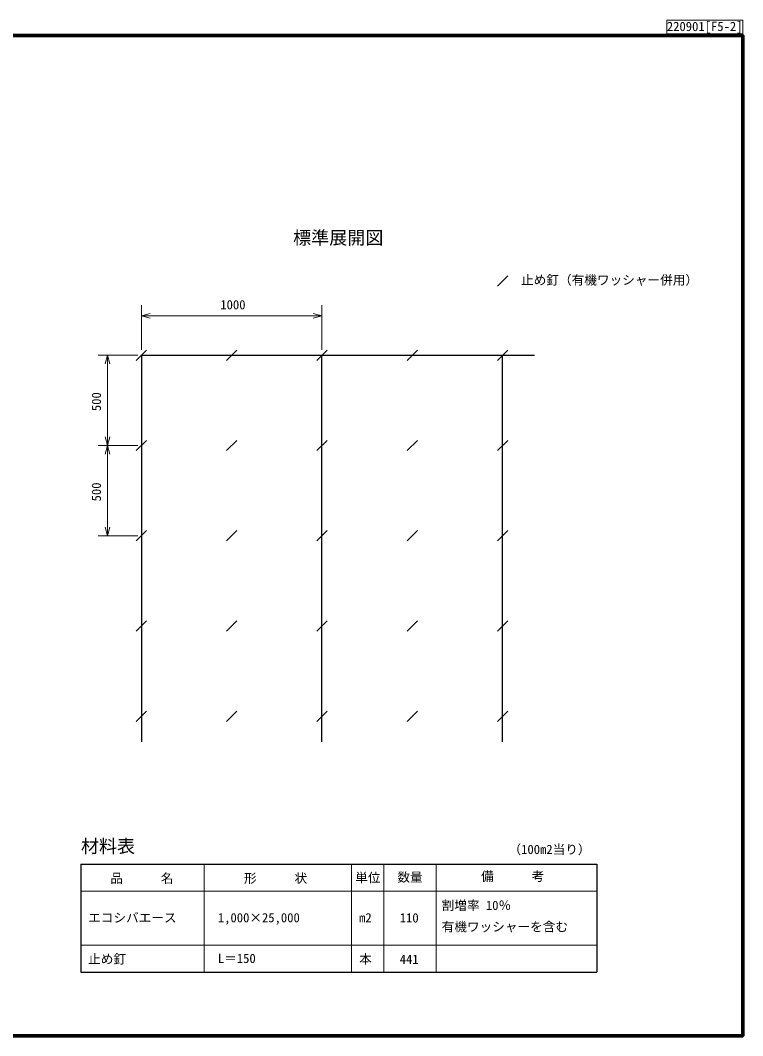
# Model space of a CAD drawing. Units: millimetres, scale not verified. Extents: x 200 to 8200, y 200 to 5825.
# Drawn here: x 4200 to 8200, y 200 to 5825 of the extents above; entities that cross this region are included whole.
import ezdxf
from ezdxf.enums import TextEntityAlignment as Align

# ---------------------------------------------------------------- set-up
doc = ezdxf.new("R2010")
doc.units = ezdxf.units.MM
doc.header["$LTSCALE"] = 20
for name, color, linetype, lineweight in [('C-DOC', 3, 'Continuous', 13), ('C-MTR-FRAM', 5, 'Continuous', 25), ('C-MTR-LINE', 5, 'Continuous', 13), ('C-STR', 7, 'Continuous', 25), ('C-STR-DIM', 1, 'Continuous', 13), ('C-STR-TXT', 7, 'Continuous', 25), ('C-TTL', 2, 'Continuous', 70)]:
    doc.layers.add(name, color=color, linetype=linetype, lineweight=lineweight)
for name, color, linetype in [('C-MTR', 5, 'Continuous'), ('C-MTR-TXT', 5, 'Continuous'), ('C-TTL-TXT', 7, 'Continuous')]:
    doc.layers.add(name, color=color, linetype=linetype)
doc.styles.add('ＭＳ ゴシック', font='')
doc.styles.get('ＭＳ ゴシック').set_extended_font_data('MS Gothic')

msp = doc.modelspace()

# ---------------------------------------------------------------- linework, layer by layer
at = {"layer": 'C-DOC'}
for p, q in [((8200, 5825), (7780, 5825)), ((7780, 5825), (7780, 5750)), ((8200, 5825), (8200, 5750)), ((8200, 5750), (7780, 5750))]:
    msp.add_line(p, q, dxfattribs=at)
at = {"layer": 'C-MTR-FRAM'}
for p, q in [((4535.49, 1151), (7393.01, 1151)), ((4535.49, 1151), (4535.49, 551)), ((7393.01, 1151), (7393.01, 551)), ((4535.49, 551), (7393.01, 551))]:
    msp.add_line(p, q, dxfattribs=at)
at = {"layer": 'C-MTR-LINE'}
for p, q in [((5218.03, 1151), (5218.03, 551)), ((6033.2, 1151.41), (6033.2, 551)), ((6213.13, 1151), (6213.13, 551)), ((6503.13, 1151), (6503.13, 551)), ((4535.49, 1001), (7393.01, 1001)), ((4535.49, 701), (7393.01, 701))]:
    msp.add_line(p, q, dxfattribs=at)
at = {"layer": 'C-STR'}
for p, q in [((4842.08, 3941.21), (4898.65, 3997.77)), ((5342.08, 3941.21), (5398.65, 3997.77)), ((5842.08, 3941.21), (5898.65, 3997.77)), ((6342.08, 3941.21), (6398.65, 3997.77)), ((6842.08, 3941.21), (6898.65, 3997.77)), ((4870.36, 3969.49), (5870.36, 3969.49)), ((4870.36, 3969.49), (4870.36, 1828.49)), ((5870.36, 1828.49), (5870.36, 3969.49)), ((5870.36, 3969.49), (7047.36, 3969.49)), ((6870.36, 1828.49), (6870.36, 3969.49)), ((4842.08, 3441.21), (4898.65, 3497.77)), ((5342.08, 3441.21), (5398.65, 3497.77)), ((5842.08, 3441.21), (5898.65, 3497.77)), ((6342.08, 3441.21), (6398.65, 3497.77)), ((6842.08, 3441.21), (6898.65, 3497.77)), ((4842.08, 2941.21), (4898.65, 2997.77)), ((5342.08, 2941.21), (5398.65, 2997.77)), ((5842.08, 2941.21), (5898.65, 2997.77)), ((6342.08, 2941.21), (6398.65, 2997.77)), ((6842.08, 2941.21), (6898.65, 2997.77)), ((4842.08, 2441.21), (4898.65, 2497.77)), ((5342.08, 2441.21), (5398.65, 2497.77)), ((5842.08, 2441.21), (5898.65, 2497.77)), ((6342.08, 2441.21), (6398.65, 2497.77)), ((6842.08, 2441.21), (6898.65, 2497.77)), ((4842.08, 1941.21), (4898.65, 1997.77)), ((5342.08, 1941.21), (5398.65, 1997.77)), ((5842.08, 1941.21), (5898.65, 1997.77)), ((6342.08, 1941.21), (6398.65, 1997.77)), ((6842.08, 1941.21), (6898.65, 1997.77))]:
    msp.add_line(p, q, dxfattribs=at)
at = {"layer": 'C-STR-DIM'}
for p, q in [((4870.36, 3999.49), (4870.36, 4246.2)), ((5870.36, 3999.49), (5870.36, 4246.2)), ((4870.36, 4188.49), (4918.66, 4201.43)), ((4870.36, 4188.49), (4870.36, 4154.2)), ((4870.36, 4188.49), (4918.66, 4175.55)), ((4870.36, 4188.49), (5870.36, 4188.49)), ((5870.36, 4188.49), (5822.07, 4201.43)), ((5870.36, 4188.49), (5822.07, 4175.55)), ((5870.36, 4188.49), (5870.36, 4154.2)), ((4850.36, 3969.49), (4630.36, 3969.49)), ((4681.89, 3969.49), (4668.95, 3921.19)), ((4681.89, 3969.49), (4694.83, 3921.19)), ((4681.89, 2969.49), (4681.89, 3969.49)), ((4690.36, 3969.49), (4721.89, 3969.49)), ((4681.89, 3469.49), (4668.95, 3517.79)), ((4681.89, 3469.49), (4694.83, 3517.79)), ((4850.36, 3469.49), (4630.36, 3469.49)), ((4681.89, 3469.49), (4668.95, 3421.19)), ((4681.89, 3469.49), (4694.83, 3421.19)), ((4681.89, 2969.49), (4668.95, 3017.79)), ((4681.89, 2969.49), (4694.83, 3017.79)), ((4850.36, 2969.49), (4630.36, 2969.49))]:
    msp.add_line(p, q, dxfattribs=at)
at = {"layer": 'C-STR-TXT'}
msp.add_line((6842.08, 4352.12), (6898.65, 4408.69), dxfattribs=at)
at = {"layer": 'C-TTL'}
msp.add_lwpolyline([(200, 200), (8200, 200), (8200, 5740), (200, 5740)], close=True, dxfattribs=at)

# ---------------------------------------------------------------- texts
at = {"layer": 'C-DOC', "style": 'ＭＳ ゴシック'}
msp.add_text('220901[F5-2]', height=51.32, dxfattribs=at).set_placement((7780, 5750), align=Align.BOTTOM_LEFT)
at = {"layer": 'C-MTR', "style": 'ＭＳ ゴシック'}
msp.add_text('材料表', height=73.31, dxfattribs=at).set_placement((4535.49, 1191.41), align=Align.BOTTOM_LEFT)
at = {"layer": 'C-MTR-TXT', "style": 'ＭＳ ゴシック'}
for s, p in [('（100m2当り）', (6903.01, 1191)), ('\u3000品\u3000\u3000\u3000名\u3000', (4628.32, 1031.03)), ('形\u3000\u3000\u3000状\u3000', (5438.27, 1031.35)), ('単位', (6054.39, 1034.77)), ('数量', (6288.09, 1037.19)), ('\u3000備\u3000\u3000\u3000考\u3000', (6681.31, 1042.03)), ('割増率 10％', (6533.13, 881)), ('エコシバエース', (4575.49, 812.36)), ('1,000×25,000', (5293.81, 812.66)), ('m2', (6075.87, 812.41)), ('110', (6300.98, 811.95)), ('有機ワッシャーを含む', (6533.13, 762.42)), ('止め釘', (4575.49, 583.79)), ('L＝150', (5293.81, 587.13)), ('本', (6075.87, 584.3)), ('441', (6300.98, 582.57))]:
    msp.add_text(s, height=51.32, dxfattribs=at).set_placement(p, align=Align.BOTTOM_LEFT)
at = {"layer": 'C-STR-DIM', "color": 7, "style": 'ＭＳ ゴシック'}
msp.add_text('1000', height=51.32, dxfattribs=at).set_placement((5307.55, 4208.49), align=Align.BOTTOM_LEFT)
for p in [(4661.89, 3659.95), (4661.89, 3159.95)]:
    msp.add_text('500', height=51.32, rotation=90, dxfattribs=at).set_placement(p, align=Align.BOTTOM_LEFT)
at = {"layer": 'C-STR-TXT', "style": 'ＭＳ ゴシック'}
msp.add_text('止め釘（有機ワッシャー併用）', height=51.32, dxfattribs=at).set_placement((6972.86, 4345.4), align=Align.BOTTOM_LEFT)
at = {"layer": 'C-TTL-TXT', "style": 'ＭＳ ゴシック'}
msp.add_text('標準展開図', height=73.31, dxfattribs=at).set_placement((5710.49, 4561.74), align=Align.BOTTOM_LEFT)

doc.saveas('drawing.dxf')
